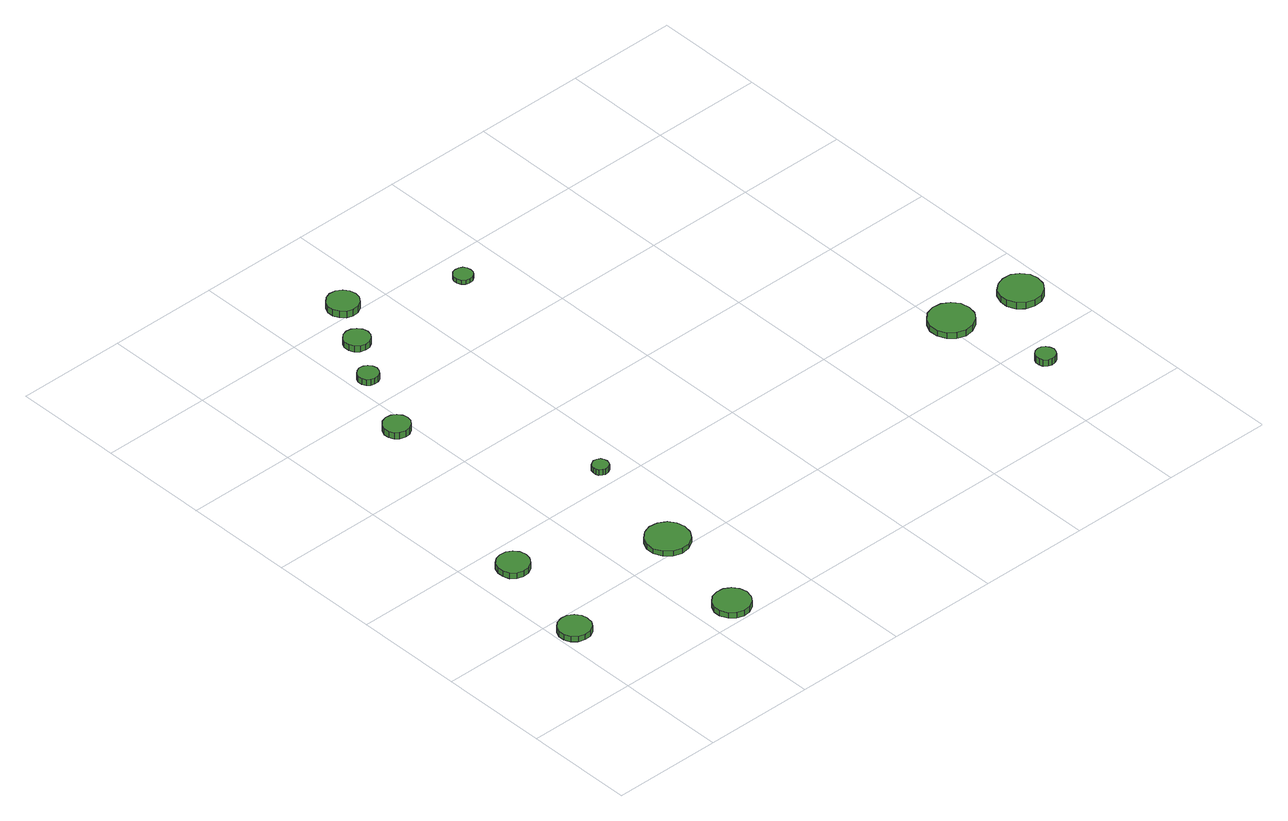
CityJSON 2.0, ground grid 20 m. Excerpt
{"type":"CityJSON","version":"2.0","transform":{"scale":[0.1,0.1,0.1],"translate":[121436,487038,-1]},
"CityObjects":{
"tree1":{"type":"SolitaryVegetationObject","attributes":{"function":"something"},"geometry":[{"type":"MultiSurface","lod":"1","boundaries":[[[0,1,2,3,4,5,6,7,8,9,10,11,12,13,14]],[[15,16,17,18,19,20,21,22,23,24,25,26,27,28,29]],[[0,29,28,1]],[[1,28,27,2]],[[2,27,26,3]],[[3,26,25,4]],[[4,25,24,5]],[[5,24,23,6]],[[6,23,22,7]],[[7,22,21,8]],[[8,21,20,9]],[[9,20,19,10]],[[10,19,18,11]],[[11,18,17,12]],[[12,17,16,13]],[[13,16,15,14]],[[14,15,29,0]]]}]},
"tree2":{"type":"SolitaryVegetationObject","attributes":{"function":"something"},"geometry":[{"type":"MultiSurface","lod":"1","boundaries":[[[30,31,32,33,34,35,36,37,38,39,40,41,42,43,44]],[[45,46,47,48,49,50,51,52,53,54,55,56,57,58,59]],[[30,59,58,31]],[[31,58,57,32]],[[32,57,56,33]],[[33,56,55,34]],[[34,55,54,35]],[[35,54,53,36]],[[36,53,52,37]],[[37,52,51,38]],[[38,51,50,39]],[[39,50,49,40]],[[40,49,48,41]],[[41,48,47,42]],[[42,47,46,43]],[[43,46,45,44]],[[44,45,59,30]]]}]},
"tree3":{"type":"SolitaryVegetationObject","attributes":{"function":"something"},"geometry":[{"type":"MultiSurface","lod":"1","boundaries":[[[60,61,62,63,64,65,66,67,68,69,70,71,72,73,74]],[[75,76,77,78,79,80,81,82,83,84,85,86,87,88,89]],[[60,89,88,61]],[[61,88,87,62]],[[62,87,86,63]],[[63,86,85,64]],[[64,85,84,65]],[[65,84,83,66]],[[66,83,82,67]],[[67,82,81,68]],[[68,81,80,69]],[[69,80,79,70]],[[70,79,78,71]],[[71,78,77,72]],[[72,77,76,73]],[[73,76,75,74]],[[74,75,89,60]]]}]},
"tree4":{"type":"SolitaryVegetationObject","attributes":{"function":"something"},"geometry":[{"type":"MultiSurface","lod":"1","boundaries":[[[90,91,92,93,94,95,96,97,98,99,100,101,102,103,104]],[[105,106,107,108,109,110,111,112,113,114,115,116,117,118,119]],[[90,119,118,91]],[[91,118,117,92]],[[92,117,116,93]],[[93,116,115,94]],[[94,115,114,95]],[[95,114,113,96]],[[96,113,112,97]],[[97,112,111,98]],[[98,111,110,99]],[[99,110,109,100]],[[100,109,108,101]],[[101,108,107,102]],[[102,107,106,103]],[[103,106,105,104]],[[104,105,119,90]]]}]},
"tree5":{"type":"SolitaryVegetationObject","attributes":{"function":"something"},"geometry":[{"type":"MultiSurface","lod":"1","boundaries":[[[120,121,122,123,124,125,126,127,128,129,130,131,132,133,134]],[[135,136,137,138,139,140,141,142,143,144,145,146,147,148,149]],[[120,149,148,121]],[[121,148,147,122]],[[122,147,146,123]],[[123,146,145,124]],[[124,145,144,125]],[[125,144,143,126]],[[126,143,142,127]],[[127,142,141,128]],[[128,141,140,129]],[[129,140,139,130]],[[130,139,138,131]],[[131,138,137,132]],[[132,137,136,133]],[[133,136,135,134]],[[134,135,149,120]]]}]},
"tree6":{"type":"SolitaryVegetationObject","attributes":{"function":"something"},"geometry":[{"type":"MultiSurface","lod":"1","boundaries":[[[150,151,152,153,154,155,156,157,158,159,160,161,162,163,164]],[[165,166,167,168,169,170,171,172,173,174,175,176,177,178,179]],[[150,179,178,151]],[[151,178,177,152]],[[152,177,176,153]],[[153,176,175,154]],[[154,175,174,155]],[[155,174,173,156]],[[156,173,172,157]],[[157,172,171,158]],[[158,171,170,159]],[[159,170,169,160]],[[160,169,168,161]],[[161,168,167,162]],[[162,167,166,163]],[[163,166,165,164]],[[164,165,179,150]]]}]},
"tree7":{"type":"SolitaryVegetationObject","attributes":{"function":"something"},"geometry":[{"type":"MultiSurface","lod":"1","boundaries":[[[180,181,182,183,184,185,186,187,188,189,190,191,192,193,194]],[[195,196,197,198,199,200,201,202,203,204,205,206,207,208,209]],[[180,209,208,181]],[[181,208,207,182]],[[182,207,206,183]],[[183,206,205,184]],[[184,205,204,185]],[[185,204,203,186]],[[186,203,202,187]],[[187,202,201,188]],[[188,201,200,189]],[[189,200,199,190]],[[190,199,198,191]],[[191,198,197,192]],[[192,197,196,193]],[[193,196,195,194]],[[194,195,209,180]]]}]},
"tree8":{"type":"SolitaryVegetationObject","attributes":{"function":"something"},"geometry":[{"type":"MultiSurface","lod":"1","boundaries":[[[210,211,212,213,214,215,216,217,218,219,220,221,222,223,224]],[[225,226,227,228,229,230,231,232,233,234,235,236,237,238,239]],[[210,239,238,211]],[[211,238,237,212]],[[212,237,236,213]],[[213,236,235,214]],[[214,235,234,215]],[[215,234,233,216]],[[216,233,232,217]],[[217,232,231,218]],[[218,231,230,219]],[[219,230,229,220]],[[220,229,228,221]],[[221,228,227,222]],[[222,227,226,223]],[[223,226,225,224]],[[224,225,239,210]]]}]},
"tree9":{"type":"SolitaryVegetationObject","attributes":{"function":"something"},"geometry":[{"type":"MultiSurface","lod":"1","boundaries":[[[240,241,242,243,244,245,246,247,248,249,250,251,252,253,254]],[[255,256,257,258,259,260,261,262,263,264,265,266,267,268,269]],[[240,269,268,241]],[[241,268,267,242]],[[242,267,266,243]],[[243,266,265,244]],[[244,265,264,245]],[[245,264,263,246]],[[246,263,262,247]],[[247,262,261,248]],[[248,261,260,249]],[[249,260,259,250]],[[250,259,258,251]],[[251,258,257,252]],[[252,257,256,253]],[[253,256,255,254]],[[254,255,269,240]]]}]},
"tree10":{"type":"SolitaryVegetationObject","attributes":{"function":"something"},"geometry":[{"type":"MultiSurface","lod":"1","boundaries":[[[270,271,272,273,274,275,276,277,278,279,280,281,282,283,284]],[[285,286,287,288,289,290,291,292,293,294,295,296,297,298,299]],[[270,299,298,271]],[[271,298,297,272]],[[272,297,296,273]],[[273,296,295,274]],[[274,295,294,275]],[[275,294,293,276]],[[276,293,292,277]],[[277,292,291,278]],[[278,291,290,279]],[[279,290,289,280]],[[280,289,288,281]],[[281,288,287,282]],[[282,287,286,283]],[[283,286,285,284]],[[284,285,299,270]]]}]},
"tree11":{"type":"SolitaryVegetationObject","attributes":{"function":"something"},"geometry":[{"type":"MultiSurface","lod":"1","boundaries":[[[300,301,302,303,304,305,306,307,308,309,310,311,312,313,314]],[[315,316,317,318,319,320,321,322,323,324,325,326,327,328,329]],[[300,329,328,301]],[[301,328,327,302]],[[302,327,326,303]],[[303,326,325,304]],[[304,325,324,305]],[[305,324,323,306]],[[306,323,322,307]],[[307,322,321,308]],[[308,321,320,309]],[[309,320,319,310]],[[310,319,318,311]],[[311,318,317,312]],[[312,317,316,313]],[[313,316,315,314]],[[314,315,329,300]]]}]},
"tree12":{"type":"SolitaryVegetationObject","attributes":{"function":"something"},"geometry":[{"type":"MultiSurface","lod":"1","boundaries":[[[330,331,332,333,334,335,336,337,338,339,340,341,342,343,344]],[[345,346,347,348,349,350,351,352,353,354,355,356,357,358,359]],[[330,359,358,331]],[[331,358,357,332]],[[332,357,356,333]],[[333,356,355,334]],[[334,355,354,335]],[[335,354,353,336]],[[336,353,352,337]],[[337,352,351,338]],[[338,351,350,339]],[[339,350,349,340]],[[340,349,348,341]],[[341,348,347,342]],[[342,347,346,343]],[[343,346,345,344]],[[344,345,359,330]]]}]},
"tree13":{"type":"SolitaryVegetationObject","attributes":{"function":"something"},"geometry":[{"type":"MultiSurface","lod":"1","boundaries":[[[360,361,362,363,364,365,366,367,368,369,370,371,372,373,374]],[[375,376,377,378,379,380,381,382,383,384,385,386,387,388,389]],[[360,389,388,361]],[[361,388,387,362]],[[362,387,386,363]],[[363,386,385,364]],[[364,385,384,365]],[[365,384,383,366]],[[366,383,382,367]],[[367,382,381,368]],[[368,381,380,369]],[[369,380,379,370]],[[370,379,378,371]],[[371,378,377,372]],[[372,377,376,373]],[[373,376,375,374]],[[374,375,389,360]]]}]}
},
"vertices":[
[62,162,17],[60,173,17],[53,183,17],[42,189,17],[31,190,17],[19,186,17],[10,178,17],[5,167,17],[5,156,17],[10,145,17],[19,137,17],[31,133,17],[42,134,17],[53,140,17],[60,150,17],[60,150,6],[53,140,6],[42,134,6],[31,133,6],[19,137,6],[10,145,6],[5,156,6],[5,167,6],[10,178,6],[19,186,6],[31,190,6],[42,189,6],[53,183,6],[60,173,6],[62,162,6],
[101,347,18],[98,359,18],[91,368,18],[81,374,18],[69,375,18],[58,372,18],[49,364,18],[45,353,18],[45,341,18],[49,330,18],[58,322,18],[69,319,18],[81,320,18],[91,326,18],[98,336,18],[98,336,6],[91,326,6],[81,320,6],[69,319,6],[58,322,6],[49,330,6],[45,341,6],[45,353,6],[49,364,6],[58,372,6],[69,375,6],[81,374,6],[91,368,6],[98,359,6],[101,347,6],
[295,38,17],[292,51,17],[284,62,17],[272,69,17],[259,70,17],[246,66,17],[236,57,17],[230,44,17],[230,31,17],[236,18,17],[246,9,17],[259,5,17],[272,6,17],[284,13,17],[292,24,17],[292,24,6],[284,13,6],[272,6,6],[259,5,6],[246,9,6],[236,18,6],[230,31,6],[230,44,6],[236,57,6],[246,66,6],[259,70,6],[272,69,6],[284,62,6],[292,51,6],[295,38,6],
[337,229,16],[334,244,16],[325,257,16],[311,265,16],[295,267,16],[280,262,16],[268,251,16],[261,237,16],[261,221,16],[268,206,16],[280,195,16],[295,190,16],[311,192,16],[325,200,16],[334,213,16],[334,213,6],[325,200,6],[311,192,6],[295,190,6],[280,195,6],[268,206,6],[261,221,6],[261,237,6],[268,251,6],[280,262,6],[295,267,6],[311,265,6],[325,257,6],[334,244,6],[337,229,6],
[198,730,22],[196,740,22],[190,748,22],[182,753,22],[172,754,22],[162,751,22],[155,744,22],[151,735,22],[151,725,22],[155,716,22],[162,710,22],[172,707,22],[182,708,22],[190,713,22],[196,721,22],[196,721,9],[190,713,9],[182,708,9],[172,707,9],[162,710,9],[155,716,9],[151,725,9],[151,735,9],[155,744,9],[162,751,9],[172,754,9],[182,753,9],[190,748,9],[196,740,9],[198,730,9],
[360,436,17],[359,442,17],[356,447,17],[350,450,17],[344,451,17],[339,449,17],[334,445,17],[332,439,17],[332,433,17],[334,428,17],[339,424,17],[344,422,17],[350,423,17],[356,426,17],[359,431,17],[359,431,6],[356,426,6],[350,423,6],[344,422,6],[339,424,6],[334,428,6],[332,433,6],[332,439,6],[334,445,6],[339,449,6],[344,451,6],[350,450,6],[356,447,6],[359,442,6],[360,436,6],
[252,861,18],[250,869,18],[245,875,18],[239,879,18],[231,880,18],[224,877,18],[218,872,18],[215,865,18],[215,857,18],[218,850,18],[224,845,18],[231,843,18],[239,844,18],[245,847,18],[250,854,18],[250,854,6],[245,847,6],[239,844,6],[231,843,6],[224,845,6],[218,850,6],[215,857,6],[215,865,6],[218,872,6],[224,877,6],[231,880,6],[239,879,6],[245,875,6],[250,869,6],[252,861,6],
[305,940,18],[303,949,18],[297,957,18],[289,962,18],[280,963,18],[270,960,18],[263,953,18],[259,945,18],[259,935,18],[263,926,18],[270,920,18],[280,917,18],[289,918,18],[297,923,18],[303,930,18],[303,930,6],[297,923,6],[289,918,6],[280,917,6],[270,920,6],[263,926,6],[259,935,6],[259,945,6],[263,953,6],[270,960,6],[280,963,6],[289,962,6],[297,957,6],[303,949,6],[305,940,6],
[356,1023,19],[354,1034,19],[347,1044,19],[337,1050,19],[325,1051,19],[314,1047,19],[306,1039,19],[301,1029,19],[301,1017,19],[306,1007,19],[314,999,19],[325,995,19],[337,996,19],[347,1002,19],[354,1012,19],[354,1012,6],[347,1002,6],[337,996,6],[325,995,6],[314,999,6],[306,1007,6],[301,1017,6],[301,1029,6],[306,1039,6],[314,1047,6],[325,1051,6],[337,1050,6],[347,1044,6],[354,1034,6],[356,1023,6],
[537,947,14],[536,954,14],[532,960,14],[526,963,14],[519,964,14],[512,962,14],[507,957,14],[504,951,14],[504,944,14],[507,937,14],[512,932,14],[519,930,14],[526,931,14],[532,935,14],[536,940,14],[536,940,6],[532,935,6],[526,931,6],[519,930,6],[512,932,6],[507,937,6],[504,944,6],[504,951,6],[507,957,6],[512,962,6],[519,964,6],[526,963,6],[532,960,6],[536,954,6],[537,947,6],
[1072,152,26],[1070,159,26],[1066,165,26],[1060,169,26],[1053,170,26],[1046,168,26],[1040,163,26],[1037,156,26],[1037,149,26],[1040,142,26],[1046,137,26],[1053,135,26],[1060,136,26],[1066,139,26],[1070,145,26],[1070,145,13],[1066,139,13],[1060,136,13],[1053,135,13],[1046,137,13],[1040,142,13],[1037,149,13],[1037,156,13],[1040,163,13],[1046,168,13],[1053,170,13],[1060,169,13],[1066,165,13],[1070,159,13],[1072,152,13],
[1051,328,19],[1048,345,19],[1038,358,19],[1024,366,19],[1008,368,19],[992,363,19],[980,352,19],[973,337,19],[973,320,19],[980,305,19],[992,294,19],[1008,289,19],[1024,291,19],[1038,299,19],[1048,312,19],[1048,312,7],[1038,299,7],[1024,291,7],[1008,289,7],[992,294,7],[980,305,7],[973,320,7],[973,337,7],[980,352,7],[992,363,7],[1008,368,7],[1024,366,7],[1038,358,7],[1048,345,7],[1051,328,7],
[1182,308,20],[1179,323,20],[1169,336,20],[1156,344,20],[1140,345,20],[1125,340,20],[1113,330,20],[1107,315,20],[1107,300,20],[1113,285,20],[1125,275,20],[1140,270,20],[1156,271,20],[1169,279,20],[1179,292,20],[1179,292,7],[1169,279,7],[1156,271,7],[1140,270,7],[1125,275,7],[1113,285,7],[1107,300,7],[1107,315,7],[1113,330,7],[1125,340,7],[1140,345,7],[1156,344,7],[1169,336,7],[1179,323,7],[1182,308,7]
]}
